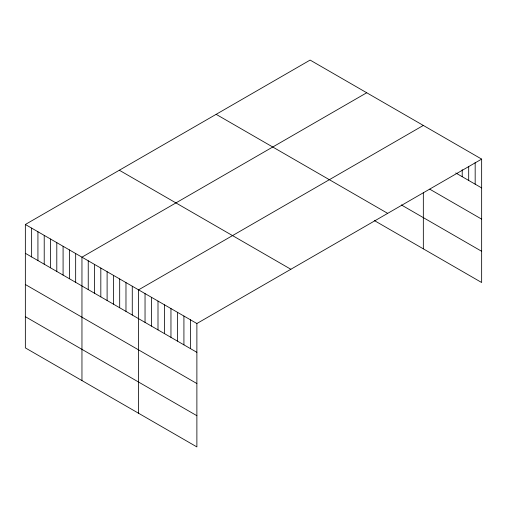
<?xml version="1.0" encoding="UTF-8"?>
<svg xmlns="http://www.w3.org/2000/svg" width="507" height="507" viewBox="0 0 507 507"><rect width="100%" height="100%" fill="white"/><g stroke="black" fill="none" stroke-linecap="round" stroke-linejoin="round"><path stroke-width="0.76" d="M481.65 159.109L196.881 323.523L196.881 446.921L25.35 347.891L25.35 224.487L310.119 60.08L481.65 159.109L481.65 282.513L374.274 220.52M366.726 92.756L81.957 257.169L81.957 380.573M423.332 125.438L138.557 289.852L138.557 413.249M455.73 172.957L481.65 187.92M429.809 189.206L481.65 219.132M401.316 204.917L481.65 251.295M216.147 114.335L387.678 213.365M119.322 170.232L290.853 269.268M25.35 224.487L196.881 323.523M25.35 253.297L196.881 352.333M25.35 284.516L196.881 383.546M25.35 316.679L196.881 415.708M475.173 162.373L475.173 184.18M468.69 166.423L468.69 180.435M462.213 169.687L462.213 176.696M423.332 192.609L423.332 248.842M190.398 319.778L190.398 348.588M183.921 316.038L183.921 344.849M177.437 312.299L177.437 341.11M170.96 308.554L170.96 337.364M164.477 304.815L164.477 333.625M158 301.076L158 329.886M151.517 297.33L151.517 326.14M145.04 293.591L145.04 322.401M132.27 286.221L132.27 315.031M125.977 282.589L125.977 311.399M119.69 278.958L119.69 307.768M113.403 275.326L113.403 304.137M107.11 271.695L107.11 300.505M100.823 268.064L100.823 296.874M94.53 264.432L94.53 293.242M88.243 260.801L88.243 289.611M75.663 253.538L75.663 282.348M69.377 249.907L69.377 278.717M63.083 246.275L63.083 275.086M56.797 242.644L56.797 271.454M50.51 239.012L50.51 267.823M44.217 235.381L44.217 264.191M37.93 231.75L37.93 260.56M31.637 228.118L31.637 256.929"/></g></svg>
